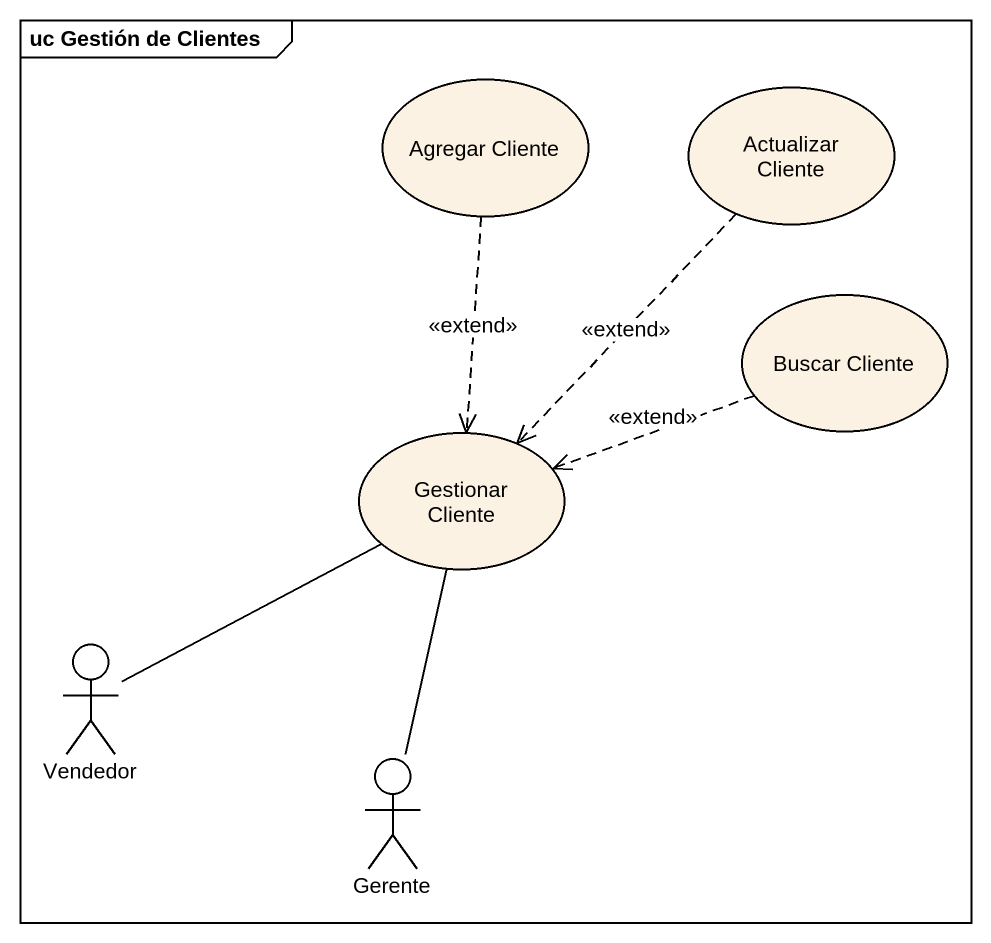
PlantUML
@startuml
mainframe uc Gestión de Clientes
usecase "Agregar Cliente" as Agregar_Cliente
usecase "Actualizar Cliente" as Actualizar_Cliente
usecase "Buscar Cliente" as Buscar_Cliente
usecase "Gestionar Cliente" as Gestionar_Cliente
actor Vendedor
actor Gerente
Agregar_Cliente ..> Gestionar_Cliente : <<extend>>
Actualizar_Cliente ..> Gestionar_Cliente : <<extend>>
Buscar_Cliente .left.> Gestionar_Cliente : <<extend>>
Vendedor -up- Gestionar_Cliente
Gerente -up- Gestionar_Cliente
@enduml
